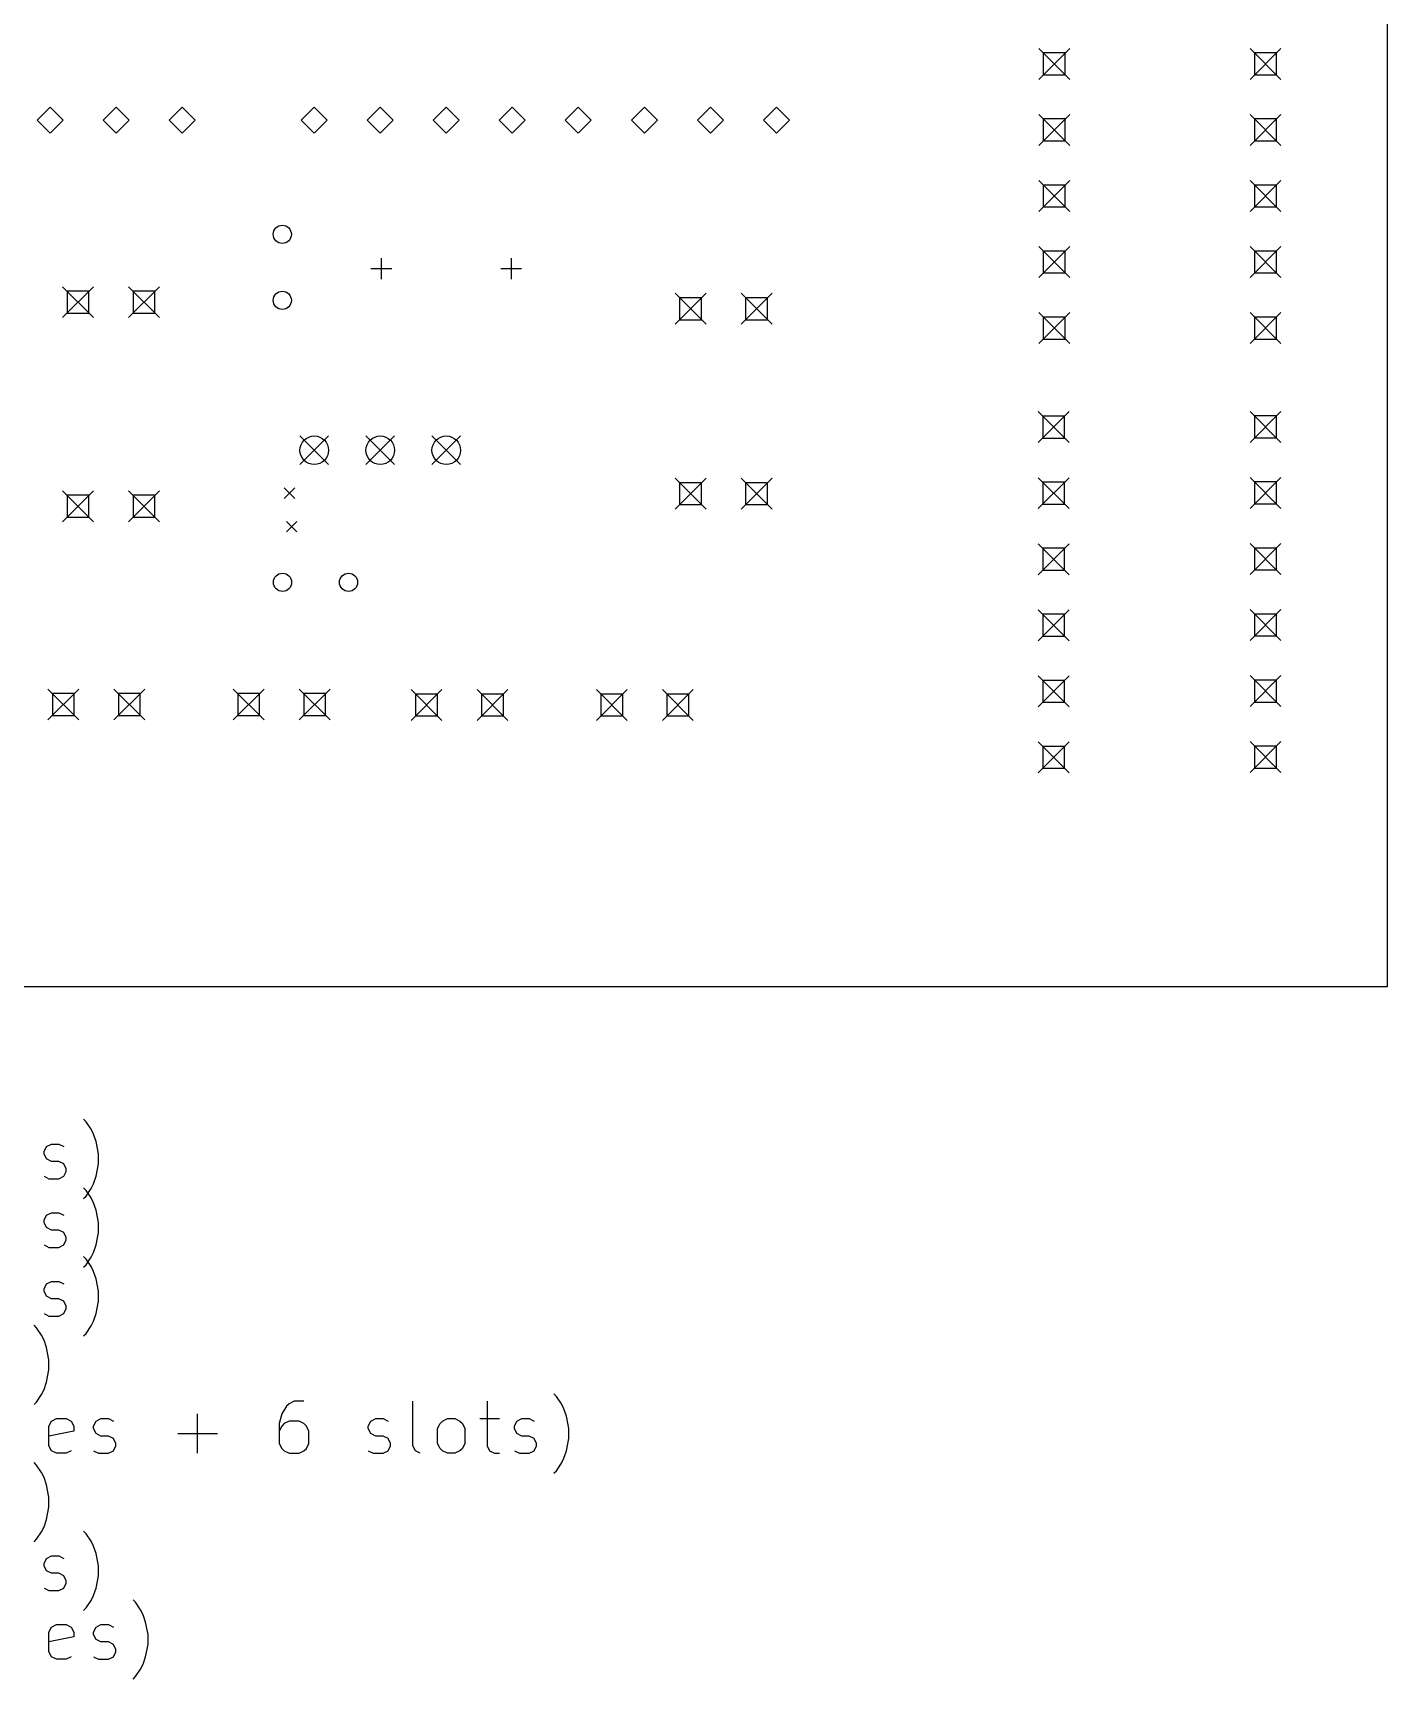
# Model space of a CAD drawing. Extents: x 114 to 215, y -162 to -37.
# Drawn here: x 162.8 to 214.9, y -161.9 to -98.6 of the extents above; entities that cross this region are included whole.
import ezdxf

# ---------------------------------------------------------------- set-up
doc = ezdxf.new("R2010")
doc.units = 0
doc.layers.add('BLACK', color=7, linetype='CONTINUOUS')

msp = doc.modelspace()

# ---------------------------------------------------------------- linework, layer by layer
at = {"layer": 'BLACK', "linetype": 'CONTINUOUS'}
for p, q in [((214.935, -36.8175), (214.935, -135.243)), ((201.533, -99.151), (202.723, -100.341)), ((202.723, -99.151), (201.533, -100.341)), ((202.549, -99.3253), (201.707, -99.3253)), ((201.707, -99.3253), (201.707, -100.167)), ((202.549, -100.167), (202.549, -99.3253)), ((209.661, -99.151), (210.851, -100.341)), ((210.851, -99.151), (209.661, -100.341)), ((210.677, -99.3253), (209.835, -99.3253)), ((209.835, -99.3253), (209.835, -100.167)), ((210.677, -100.167), (210.677, -99.3253)), ((201.707, -100.167), (202.549, -100.167)), ((209.835, -100.167), (210.677, -100.167)), ((163.5, -101.405), (163, -101.905)), ((163, -101.905), (163.5, -102.405)), ((164, -101.905), (163.5, -101.405)), ((163.5, -102.405), (164, -101.905)), ((166.04, -101.405), (165.54, -101.905)), ((165.54, -101.905), (166.04, -102.405)), ((166.54, -101.905), (166.04, -101.405)), ((166.04, -102.405), (166.54, -101.905)), ((168.58, -101.405), (168.08, -101.905)), ((168.08, -101.905), (168.58, -102.405)), ((169.08, -101.905), (168.58, -101.405)), ((168.58, -102.405), (169.08, -101.905)), ((173.66, -101.405), (173.16, -101.905)), ((173.16, -101.905), (173.66, -102.405)), ((174.16, -101.905), (173.66, -101.405)), ((173.66, -102.405), (174.16, -101.905)), ((176.2, -101.405), (175.7, -101.905)), ((175.7, -101.905), (176.2, -102.405)), ((176.7, -101.905), (176.2, -101.405)), ((176.2, -102.405), (176.7, -101.905)), ((178.74, -101.405), (178.24, -101.905)), ((178.24, -101.905), (178.74, -102.405)), ((179.24, -101.905), (178.74, -101.405)), ((178.74, -102.405), (179.24, -101.905)), ((181.28, -101.405), (180.78, -101.905)), ((180.78, -101.905), (181.28, -102.405)), ((181.78, -101.905), (181.28, -101.405)), ((181.28, -102.405), (181.78, -101.905)), ((183.82, -101.405), (183.32, -101.905)), ((183.32, -101.905), (183.82, -102.405)), ((184.32, -101.905), (183.82, -101.405)), ((183.82, -102.405), (184.32, -101.905)), ((186.36, -101.405), (185.86, -101.905)), ((185.86, -101.905), (186.36, -102.405)), ((186.86, -101.905), (186.36, -101.405)), ((186.36, -102.405), (186.86, -101.905)), ((188.9, -101.405), (188.4, -101.905)), ((188.4, -101.905), (188.9, -102.405)), ((189.4, -101.905), (188.9, -101.405)), ((188.9, -102.405), (189.4, -101.905)), ((191.44, -101.405), (190.94, -101.905)), ((190.94, -101.905), (191.44, -102.405)), ((191.94, -101.905), (191.44, -101.405)), ((191.44, -102.405), (191.94, -101.905)), ((201.533, -101.691), (202.723, -102.881)), ((202.723, -101.691), (201.533, -102.881)), ((202.549, -101.865), (201.707, -101.865)), ((201.707, -101.865), (201.707, -102.707)), ((202.549, -102.707), (202.549, -101.865)), ((209.661, -101.691), (210.851, -102.881)), ((210.851, -101.691), (209.661, -102.881)), ((210.677, -101.865), (209.835, -101.865)), ((209.835, -101.865), (209.835, -102.707)), ((210.677, -102.707), (210.677, -101.865)), ((201.707, -102.707), (202.549, -102.707)), ((209.835, -102.707), (210.677, -102.707)), ((201.533, -104.231), (202.723, -105.421)), ((202.723, -104.231), (201.533, -105.421)), ((202.549, -104.405), (201.707, -104.405)), ((201.707, -104.405), (201.707, -105.247)), ((202.549, -105.247), (202.549, -104.405)), ((209.661, -104.231), (210.851, -105.421)), ((210.851, -104.231), (209.661, -105.421)), ((210.677, -104.405), (209.835, -104.405)), ((209.835, -104.405), (209.835, -105.247)), ((210.677, -105.247), (210.677, -104.405)), ((201.707, -105.247), (202.549, -105.247)), ((209.835, -105.247), (210.677, -105.247)), ((201.533, -106.771), (202.723, -107.961)), ((202.723, -106.771), (201.533, -107.961)), ((202.549, -106.945), (201.707, -106.945)), ((201.707, -106.945), (201.707, -107.787)), ((202.549, -107.787), (202.549, -106.945)), ((209.661, -106.771), (210.851, -107.961)), ((210.851, -106.771), (209.661, -107.961)), ((210.677, -106.945), (209.835, -106.945)), ((209.835, -106.945), (209.835, -107.787)), ((210.677, -107.787), (210.677, -106.945)), ((175.84, -107.62), (176.64, -107.62)), ((176.24, -107.22), (176.24, -108.02)), ((180.84, -107.62), (181.64, -107.62)), ((181.24, -107.22), (181.24, -108.02)), ((201.707, -107.787), (202.549, -107.787)), ((209.835, -107.787), (210.677, -107.787)), ((163.975, -108.315), (165.165, -109.505)), ((165.165, -108.315), (163.975, -109.505)), ((164.991, -108.489), (164.149, -108.489)), ((164.149, -108.489), (164.149, -109.331)), ((164.991, -109.331), (164.991, -108.489)), ((166.515, -108.315), (167.705, -109.505)), ((167.705, -108.315), (166.515, -109.505)), ((167.531, -108.489), (166.689, -108.489)), ((166.689, -108.489), (166.689, -109.331)), ((167.531, -109.331), (167.531, -108.489)), ((187.543, -108.569), (188.733, -109.759)), ((188.733, -108.569), (187.543, -109.759)), ((188.559, -108.743), (187.717, -108.743)), ((187.717, -108.743), (187.717, -109.585)), ((188.559, -109.585), (188.559, -108.743)), ((190.083, -108.569), (191.273, -109.759)), ((191.273, -108.569), (190.083, -109.759)), ((191.099, -108.743), (190.257, -108.743)), ((190.257, -108.743), (190.257, -109.585)), ((191.099, -109.585), (191.099, -108.743)), ((164.149, -109.331), (164.991, -109.331)), ((166.689, -109.331), (167.531, -109.331)), ((201.533, -109.311), (202.723, -110.501)), ((202.723, -109.311), (201.533, -110.501)), ((202.549, -109.485), (201.707, -109.485)), ((201.707, -109.485), (201.707, -110.327)), ((202.549, -110.327), (202.549, -109.485)), ((209.661, -109.311), (210.851, -110.501)), ((210.851, -109.311), (209.661, -110.501)), ((210.677, -109.485), (209.835, -109.485)), ((209.835, -109.485), (209.835, -110.327)), ((210.677, -110.327), (210.677, -109.485)), ((187.717, -109.585), (188.559, -109.585)), ((190.257, -109.585), (191.099, -109.585)), ((201.707, -110.327), (202.549, -110.327)), ((209.835, -110.327), (210.677, -110.327)), ((201.513, -113.121), (202.703, -114.311)), ((202.703, -113.121), (201.513, -114.311)), ((202.529, -113.295), (201.687, -113.295)), ((201.687, -113.295), (201.687, -114.137)), ((202.529, -114.137), (202.529, -113.295)), ((209.661, -113.112), (210.851, -114.302)), ((210.851, -113.112), (209.661, -114.302)), ((210.677, -113.286), (209.835, -113.286)), ((209.835, -113.286), (209.835, -114.128)), ((210.677, -114.128), (210.677, -113.286)), ((173.11, -114.055), (174.21, -115.155)), ((174.21, -114.055), (173.11, -115.155)), ((175.65, -114.055), (176.75, -115.155)), ((176.75, -114.055), (175.65, -115.155)), ((178.19, -114.055), (179.29, -115.155)), ((179.29, -114.055), (178.19, -115.155)), ((201.687, -114.137), (202.529, -114.137)), ((209.835, -114.128), (210.677, -114.128)), ((187.543, -115.681), (188.733, -116.871)), ((188.733, -115.681), (187.543, -116.871)), ((190.083, -115.681), (191.273, -116.871)), ((191.273, -115.681), (190.083, -116.871)), ((201.513, -115.661), (202.703, -116.851)), ((202.703, -115.661), (201.513, -116.851)), ((202.529, -115.835), (201.687, -115.835)), ((201.687, -115.835), (201.687, -116.677)), ((202.529, -116.677), (202.529, -115.835)), ((209.661, -115.652), (210.851, -116.842)), ((210.851, -115.652), (209.661, -116.842)), ((210.677, -115.826), (209.835, -115.826)), ((209.835, -115.826), (209.835, -116.668)), ((210.677, -116.668), (210.677, -115.826)), ((163.975, -116.165), (165.165, -117.355)), ((165.165, -116.165), (163.975, -117.355)), ((164.991, -116.339), (164.149, -116.339)), ((164.149, -116.339), (164.149, -117.181)), ((164.991, -117.181), (164.991, -116.339)), ((166.515, -116.165), (167.705, -117.355)), ((167.705, -116.165), (166.515, -117.355)), ((167.531, -116.339), (166.689, -116.339)), ((166.689, -116.339), (166.689, -117.181)), ((167.531, -117.181), (167.531, -116.339)), ((172.508, -116.055), (172.908, -116.455)), ((172.908, -116.055), (172.508, -116.455)), ((188.559, -115.855), (187.717, -115.855)), ((187.717, -115.855), (187.717, -116.697)), ((188.559, -116.697), (188.559, -115.855)), ((191.099, -115.855), (190.257, -115.855)), ((190.257, -115.855), (190.257, -116.697)), ((191.099, -116.697), (191.099, -115.855)), ((187.717, -116.697), (188.559, -116.697)), ((190.257, -116.697), (191.099, -116.697)), ((201.687, -116.677), (202.529, -116.677)), ((209.835, -116.668), (210.677, -116.668)), ((164.149, -117.181), (164.991, -117.181)), ((166.689, -117.181), (167.531, -117.181)), ((172.594, -117.34), (172.994, -117.74)), ((172.994, -117.34), (172.594, -117.74)), ((201.513, -118.201), (202.703, -119.391)), ((202.703, -118.201), (201.513, -119.391)), ((202.529, -118.375), (201.687, -118.375)), ((201.687, -118.375), (201.687, -119.217)), ((202.529, -119.217), (202.529, -118.375)), ((209.661, -118.192), (210.851, -119.382)), ((210.851, -118.192), (209.661, -119.382)), ((210.677, -118.366), (209.835, -118.366)), ((209.835, -118.366), (209.835, -119.208)), ((210.677, -119.208), (210.677, -118.366)), ((201.687, -119.217), (202.529, -119.217)), ((209.835, -119.208), (210.677, -119.208)), ((201.513, -120.741), (202.703, -121.931)), ((202.703, -120.741), (201.513, -121.931)), ((202.529, -120.915), (201.687, -120.915)), ((201.687, -120.915), (201.687, -121.757)), ((202.529, -121.757), (202.529, -120.915)), ((209.661, -120.732), (210.851, -121.922)), ((210.851, -120.732), (209.661, -121.922)), ((210.677, -120.906), (209.835, -120.906)), ((209.835, -120.906), (209.835, -121.748)), ((210.677, -121.748), (210.677, -120.906)), ((201.687, -121.757), (202.529, -121.757)), ((209.835, -121.748), (210.677, -121.748)), ((201.513, -123.281), (202.703, -124.471)), ((202.703, -123.281), (201.513, -124.471)), ((209.661, -123.272), (210.851, -124.462)), ((210.851, -123.272), (209.661, -124.462)), ((210.677, -123.446), (209.835, -123.446)), ((209.835, -123.446), (209.835, -124.288)), ((210.677, -124.288), (210.677, -123.446)), ((163.413, -123.789), (164.603, -124.979)), ((164.603, -123.789), (163.413, -124.979)), ((164.429, -123.963), (163.587, -123.963)), ((163.587, -123.963), (163.587, -124.805)), ((164.429, -124.805), (164.429, -123.963)), ((165.953, -123.789), (167.143, -124.979)), ((167.143, -123.789), (165.953, -124.979)), ((166.969, -123.963), (166.127, -123.963)), ((166.127, -123.963), (166.127, -124.805)), ((166.969, -124.805), (166.969, -123.963)), ((170.543, -123.789), (171.733, -124.979)), ((171.733, -123.789), (170.543, -124.979)), ((171.559, -123.963), (170.717, -123.963)), ((170.717, -123.963), (170.717, -124.805)), ((171.559, -124.805), (171.559, -123.963)), ((173.083, -123.789), (174.273, -124.979)), ((174.273, -123.789), (173.083, -124.979)), ((174.099, -123.963), (173.257, -123.963)), ((173.257, -123.963), (173.257, -124.805)), ((174.099, -124.805), (174.099, -123.963)), ((177.383, -123.809), (178.573, -124.999)), ((178.573, -123.809), (177.383, -124.999)), ((178.399, -123.983), (177.557, -123.983)), ((177.557, -123.983), (177.557, -124.825)), ((178.399, -124.825), (178.399, -123.983)), ((179.923, -123.809), (181.113, -124.999)), ((181.113, -123.809), (179.923, -124.999)), ((180.939, -123.983), (180.097, -123.983)), ((180.097, -123.983), (180.097, -124.825)), ((180.939, -124.825), (180.939, -123.983)), ((184.513, -123.809), (185.703, -124.999)), ((185.703, -123.809), (184.513, -124.999)), ((185.529, -123.983), (184.687, -123.983)), ((184.687, -123.983), (184.687, -124.825)), ((185.529, -124.825), (185.529, -123.983)), ((187.053, -123.809), (188.243, -124.999)), ((188.243, -123.809), (187.053, -124.999)), ((188.069, -123.983), (187.227, -123.983)), ((187.227, -123.983), (187.227, -124.825)), ((188.069, -124.825), (188.069, -123.983)), ((202.529, -123.455), (201.687, -123.455)), ((201.687, -123.455), (201.687, -124.297)), ((202.529, -124.297), (202.529, -123.455)), ((201.687, -124.297), (202.529, -124.297)), ((209.835, -124.288), (210.677, -124.288)), ((163.587, -124.805), (164.429, -124.805)), ((166.127, -124.805), (166.969, -124.805)), ((170.717, -124.805), (171.559, -124.805)), ((173.257, -124.805), (174.099, -124.805)), ((177.557, -124.825), (178.399, -124.825)), ((180.097, -124.825), (180.939, -124.825)), ((184.687, -124.825), (185.529, -124.825)), ((187.227, -124.825), (188.069, -124.825)), ((201.513, -125.821), (202.703, -127.011)), ((202.703, -125.821), (201.513, -127.011)), ((209.661, -125.812), (210.851, -127.002)), ((210.851, -125.812), (209.661, -127.002)), ((202.529, -125.995), (201.687, -125.995)), ((201.687, -125.995), (201.687, -126.837)), ((202.529, -126.837), (202.529, -125.995)), ((210.677, -125.986), (209.835, -125.986)), ((209.835, -125.986), (209.835, -126.828)), ((210.677, -126.828), (210.677, -125.986)), ((201.687, -126.837), (202.529, -126.837)), ((209.835, -126.828), (210.677, -126.828)), ((214.935, -135.243), (115.24, -135.243)), ((164.884, -140.432), (164.789, -140.337)), ((165.075, -140.718), (164.884, -140.432)), ((165.17, -140.908), (165.075, -140.718)), ((165.265, -141.194), (165.17, -140.908)), ((163.265, -141.575), (163.36, -141.384)), ((163.265, -141.67), (163.265, -141.575)), ((163.36, -141.86), (163.265, -141.67)), ((163.36, -141.384), (163.551, -141.289)), ((163.551, -141.289), (163.836, -141.289)), ((163.836, -141.289), (164.027, -141.384)), ((165.36, -141.67), (165.265, -141.194)), ((165.36, -142.051), (165.36, -141.67)), ((163.551, -141.956), (163.36, -141.86)), ((163.836, -141.956), (163.551, -141.956)), ((164.027, -142.051), (163.836, -141.956)), ((164.122, -142.241), (164.027, -142.051)), ((164.027, -142.527), (164.122, -142.337)), ((164.122, -142.337), (164.122, -142.241)), ((165.265, -142.527), (165.36, -142.051)), ((163.265, -142.527), (163.455, -142.622)), ((163.455, -142.622), (163.836, -142.622)), ((163.836, -142.622), (164.027, -142.527)), ((164.884, -143.072), (164.789, -142.977)), ((164.884, -143.289), (165.075, -143.003)), ((165.075, -143.357), (164.884, -143.072)), ((165.075, -143.003), (165.17, -142.813)), ((165.17, -142.813), (165.265, -142.527)), ((164.789, -143.384), (164.884, -143.289)), ((165.17, -143.548), (165.075, -143.357)), ((165.265, -143.834), (165.17, -143.548)), ((163.265, -144.215), (163.36, -144.024)), ((163.265, -144.31), (163.265, -144.215)), ((163.36, -144.5), (163.265, -144.31)), ((163.36, -144.024), (163.551, -143.929)), ((163.551, -143.929), (163.836, -143.929)), ((163.836, -143.929), (164.027, -144.024)), ((165.36, -144.31), (165.265, -143.834)), ((165.36, -144.691), (165.36, -144.31)), ((163.551, -144.596), (163.36, -144.5)), ((163.836, -144.596), (163.551, -144.596)), ((164.027, -144.691), (163.836, -144.596)), ((164.122, -144.881), (164.027, -144.691)), ((164.122, -144.977), (164.122, -144.881)), ((165.265, -145.167), (165.36, -144.691)), ((163.265, -145.167), (163.455, -145.262)), ((163.455, -145.262), (163.836, -145.262)), ((163.836, -145.262), (164.027, -145.167)), ((164.027, -145.167), (164.122, -144.977)), ((165.075, -145.643), (165.17, -145.453)), ((165.17, -145.453), (165.265, -145.167)), ((164.884, -145.712), (164.789, -145.617)), ((164.789, -146.024), (164.884, -145.929)), ((164.884, -145.929), (165.075, -145.643)), ((165.075, -145.998), (164.884, -145.712)), ((165.17, -146.188), (165.075, -145.998)), ((165.265, -146.474), (165.17, -146.188)), ((163.265, -146.855), (163.36, -146.664)), ((163.265, -146.95), (163.265, -146.855)), ((163.36, -146.664), (163.551, -146.569)), ((163.551, -146.569), (163.836, -146.569)), ((163.836, -146.569), (164.027, -146.664)), ((165.36, -146.95), (165.265, -146.474)), ((163.36, -147.14), (163.265, -146.95)), ((163.551, -147.236), (163.36, -147.14)), ((163.836, -147.236), (163.551, -147.236)), ((164.027, -147.331), (163.836, -147.236)), ((164.122, -147.521), (164.027, -147.331)), ((165.265, -147.807), (165.36, -147.331)), ((165.36, -147.331), (165.36, -146.95)), ((163.265, -147.807), (163.455, -147.902)), ((163.455, -147.902), (163.836, -147.902)), ((163.836, -147.902), (164.027, -147.807)), ((164.027, -147.807), (164.122, -147.617)), ((164.122, -147.617), (164.122, -147.521)), ((165.075, -148.283), (165.17, -148.093)), ((165.17, -148.093), (165.265, -147.807)), ((162.979, -148.352), (162.884, -148.257)), ((163.17, -148.637), (162.979, -148.352)), ((163.265, -148.828), (163.17, -148.637)), ((164.789, -148.664), (164.884, -148.569)), ((164.884, -148.569), (165.075, -148.283)), ((163.36, -149.114), (163.265, -148.828)), ((163.455, -149.59), (163.36, -149.114)), ((163.36, -150.447), (163.455, -149.971)), ((163.455, -149.971), (163.455, -149.59)), ((163.265, -150.733), (163.36, -150.447)), ((162.884, -151.304), (162.979, -151.209)), ((162.979, -151.209), (163.17, -150.923)), ((163.17, -150.923), (163.265, -150.733)), ((172.694, -151.278), (172.598, -151.373)), ((172.884, -151.182), (172.694, -151.278)), ((173.265, -151.182), (172.884, -151.182)), ((177.455, -152.897), (177.455, -151.182)), ((180.313, -151.182), (180.313, -152.897)), ((182.979, -150.992), (182.884, -150.897)), ((183.17, -151.278), (182.979, -150.992)), ((183.265, -151.468), (183.17, -151.278)), ((163.551, -151.944), (163.741, -151.849)), ((163.741, -151.849), (164.122, -151.849)), ((164.122, -151.849), (164.313, -151.944)), ((165.265, -151.944), (165.455, -151.849)), ((165.455, -151.849), (165.741, -151.849)), ((165.741, -151.849), (165.932, -151.944)), ((169.17, -153.182), (169.17, -151.658)), ((172.408, -151.658), (172.313, -152.039)), ((172.598, -151.373), (172.408, -151.658)), ((175.836, -151.944), (176.027, -151.849)), ((176.027, -151.849), (176.313, -151.849)), ((176.313, -151.849), (176.503, -151.944)), ((178.598, -151.944), (178.789, -151.849)), ((178.789, -151.849), (179.075, -151.849)), ((179.075, -151.849), (179.265, -151.944)), ((180.027, -151.849), (180.789, -151.849)), ((181.455, -151.944), (181.646, -151.849)), ((181.646, -151.849), (181.932, -151.849)), ((181.932, -151.849), (182.122, -151.944)), ((183.36, -151.754), (183.265, -151.468)), ((183.455, -152.23), (183.36, -151.754)), ((163.455, -152.135), (163.551, -151.944)), ((163.455, -152.897), (163.455, -152.135)), ((164.408, -152.325), (163.455, -152.516)), ((164.313, -151.944), (164.408, -152.135)), ((164.408, -152.135), (164.408, -152.325)), ((165.17, -152.135), (165.265, -151.944)), ((165.17, -152.23), (165.17, -152.135)), ((165.265, -152.42), (165.17, -152.23)), ((165.455, -152.516), (165.265, -152.42)), ((165.741, -152.516), (165.455, -152.516)), ((165.932, -152.611), (165.741, -152.516)), ((168.408, -152.42), (169.932, -152.42)), ((172.313, -152.039), (172.313, -152.801)), ((172.408, -152.135), (172.313, -152.325)), ((172.503, -152.039), (172.408, -152.135)), ((172.694, -151.944), (172.503, -152.039)), ((173.075, -151.944), (172.694, -151.944)), ((173.265, -152.039), (173.075, -151.944)), ((173.36, -152.135), (173.265, -152.039)), ((173.455, -152.325), (173.36, -152.135)), ((173.455, -152.801), (173.455, -152.325)), ((175.741, -152.135), (175.836, -151.944)), ((175.741, -152.23), (175.741, -152.135)), ((175.836, -152.42), (175.741, -152.23)), ((176.027, -152.516), (175.836, -152.42)), ((176.313, -152.516), (176.027, -152.516)), ((176.503, -152.611), (176.313, -152.516)), ((178.408, -152.23), (178.503, -152.039)), ((178.408, -152.801), (178.408, -152.23)), ((178.503, -152.039), (178.598, -151.944)), ((179.265, -151.944), (179.36, -152.039)), ((179.36, -152.039), (179.455, -152.23)), ((179.455, -152.23), (179.455, -152.801)), ((181.36, -152.135), (181.455, -151.944)), ((181.36, -152.23), (181.36, -152.135)), ((181.455, -152.42), (181.36, -152.23)), ((181.646, -152.516), (181.455, -152.42)), ((181.932, -152.516), (181.646, -152.516)), ((182.122, -152.611), (181.932, -152.516)), ((183.455, -152.611), (183.455, -152.23)), ((163.551, -153.087), (163.455, -152.897)), ((163.741, -153.182), (163.551, -153.087)), ((164.122, -153.182), (163.741, -153.182)), ((164.313, -153.087), (164.122, -153.182)), ((165.17, -153.087), (165.36, -153.182)), ((165.36, -153.182), (165.741, -153.182)), ((165.741, -153.182), (165.932, -153.087)), ((166.027, -152.801), (165.932, -152.611)), ((165.932, -153.087), (166.027, -152.897)), ((166.027, -152.897), (166.027, -152.801)), ((172.313, -152.801), (172.408, -152.992)), ((172.408, -152.992), (172.503, -153.087)), ((172.503, -153.087), (172.694, -153.182)), ((172.694, -153.182), (173.075, -153.182)), ((173.075, -153.182), (173.265, -153.087)), ((173.265, -153.087), (173.36, -152.992)), ((173.36, -152.992), (173.455, -152.801)), ((175.741, -153.087), (175.932, -153.182)), ((175.932, -153.182), (176.313, -153.182)), ((176.313, -153.182), (176.503, -153.087)), ((176.598, -152.801), (176.503, -152.611)), ((176.503, -153.087), (176.598, -152.897)), ((176.598, -152.897), (176.598, -152.801)), ((177.551, -153.087), (177.455, -152.897)), ((177.741, -153.182), (177.551, -153.087)), ((178.503, -152.992), (178.408, -152.801)), ((178.598, -153.087), (178.503, -152.992)), ((178.789, -153.182), (178.598, -153.087)), ((179.075, -153.182), (178.789, -153.182)), ((179.265, -153.087), (179.075, -153.182)), ((179.36, -152.992), (179.265, -153.087)), ((179.455, -152.801), (179.36, -152.992)), ((180.313, -152.897), (180.408, -153.087)), ((180.408, -153.087), (180.598, -153.182)), ((180.598, -153.182), (180.789, -153.182)), ((181.36, -153.087), (181.551, -153.182)), ((181.551, -153.182), (181.932, -153.182)), ((181.932, -153.182), (182.122, -153.087)), ((182.217, -152.801), (182.122, -152.611)), ((182.122, -153.087), (182.217, -152.897)), ((182.217, -152.897), (182.217, -152.801)), ((183.265, -153.373), (183.36, -153.087)), ((183.36, -153.087), (183.455, -152.611)), ((162.979, -153.632), (162.884, -153.537)), ((163.17, -153.917), (162.979, -153.632)), ((182.979, -153.849), (183.17, -153.563)), ((183.17, -153.563), (183.265, -153.373)), ((163.265, -154.108), (163.17, -153.917)), ((163.36, -154.394), (163.265, -154.108)), ((163.455, -154.87), (163.36, -154.394)), ((182.884, -153.944), (182.979, -153.849)), ((163.455, -155.251), (163.455, -154.87)), ((163.265, -156.013), (163.36, -155.727)), ((163.36, -155.727), (163.455, -155.251)), ((162.979, -156.489), (163.17, -156.203)), ((163.17, -156.203), (163.265, -156.013)), ((164.884, -156.272), (164.789, -156.177)), ((165.075, -156.558), (164.884, -156.272)), ((162.884, -156.584), (162.979, -156.489)), ((165.17, -156.748), (165.075, -156.558)), ((165.265, -157.034), (165.17, -156.748)), ((163.265, -157.415), (163.36, -157.224)), ((163.265, -157.51), (163.265, -157.415)), ((163.36, -157.7), (163.265, -157.51)), ((163.36, -157.224), (163.551, -157.129)), ((163.551, -157.129), (163.836, -157.129)), ((163.836, -157.129), (164.027, -157.224)), ((165.36, -157.51), (165.265, -157.034)), ((165.36, -157.891), (165.36, -157.51)), ((163.551, -157.796), (163.36, -157.7)), ((163.836, -157.796), (163.551, -157.796)), ((164.027, -157.891), (163.836, -157.796)), ((164.122, -158.081), (164.027, -157.891)), ((164.027, -158.367), (164.122, -158.177)), ((164.122, -158.177), (164.122, -158.081)), ((165.265, -158.367), (165.36, -157.891)), ((163.265, -158.367), (163.455, -158.462)), ((163.455, -158.462), (163.836, -158.462)), ((163.836, -158.462), (164.027, -158.367)), ((164.884, -159.129), (165.075, -158.843)), ((165.075, -158.843), (165.17, -158.653)), ((165.17, -158.653), (165.265, -158.367)), ((166.789, -158.912), (166.694, -158.817)), ((164.789, -159.224), (164.884, -159.129)), ((166.979, -159.197), (166.789, -158.912)), ((167.075, -159.388), (166.979, -159.197)), ((167.17, -159.674), (167.075, -159.388)), ((163.455, -160.055), (163.551, -159.864)), ((163.455, -160.817), (163.455, -160.055)), ((163.551, -159.864), (163.741, -159.769)), ((163.741, -159.769), (164.122, -159.769)), ((164.122, -159.769), (164.313, -159.864)), ((164.313, -159.864), (164.408, -160.055)), ((164.408, -160.055), (164.408, -160.245)), ((165.17, -160.055), (165.265, -159.864)), ((165.17, -160.15), (165.17, -160.055)), ((165.265, -160.34), (165.17, -160.15)), ((165.265, -159.864), (165.455, -159.769)), ((165.455, -159.769), (165.741, -159.769)), ((165.741, -159.769), (165.932, -159.864)), ((167.265, -160.15), (167.17, -159.674)), ((167.265, -160.531), (167.265, -160.15)), ((164.408, -160.245), (163.455, -160.436)), ((165.455, -160.436), (165.265, -160.34)), ((165.741, -160.436), (165.455, -160.436)), ((165.932, -160.531), (165.741, -160.436)), ((166.027, -160.721), (165.932, -160.531)), ((166.027, -160.817), (166.027, -160.721)), ((167.17, -161.007), (167.265, -160.531)), ((163.551, -161.007), (163.455, -160.817)), ((163.741, -161.102), (163.551, -161.007)), ((164.122, -161.102), (163.741, -161.102)), ((164.313, -161.007), (164.122, -161.102)), ((165.17, -161.007), (165.36, -161.102)), ((165.36, -161.102), (165.741, -161.102)), ((165.741, -161.102), (165.932, -161.007)), ((165.932, -161.007), (166.027, -160.817)), ((166.979, -161.483), (167.075, -161.293)), ((167.075, -161.293), (167.17, -161.007)), ((166.694, -161.864), (166.789, -161.769)), ((166.789, -161.769), (166.979, -161.483))]:
    msp.add_line(p, q, dxfattribs=at)
at = {"layer": 'BLACK'}
for centre, radius in [((172.43, -106.3), 0.35), ((172.43, -108.84), 0.35), ((173.66, -114.605), 0.55), ((176.2, -114.605), 0.55), ((178.74, -114.605), 0.55), ((172.44, -119.685), 0.35), ((174.98, -119.685), 0.35)]:
    msp.add_circle(centre, radius, dxfattribs=at)

doc.saveas('drawing.dxf')
